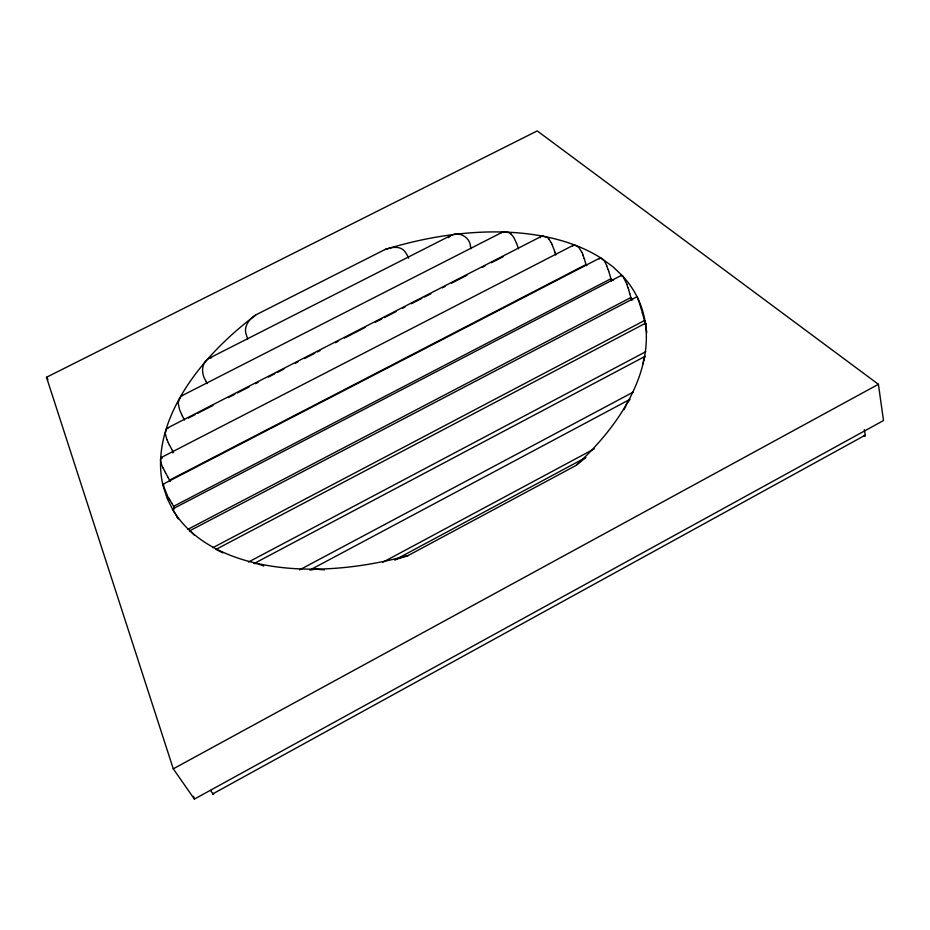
<?xml version="1.0" encoding="UTF-8"?>
<svg xmlns="http://www.w3.org/2000/svg" width="930" height="930" viewBox="0 0 930 930"><rect width="100%" height="100%" fill="white"/><g stroke="black" fill="none" stroke-linecap="round" stroke-linejoin="round"><path stroke-width="1.4" d="M163.843 484.972L162.89 484.228L166.935 494.609M621.205 275.908L621.624 275.233L622.775 276.152M599.432 258.959L600.141 257.877L602.001 258.714M643.839 360.27L644.292 358.085M624.1 409.758L626.925 403.469M540.202 237.72L540.284 237.487A4.917 2.988 45.8 0 1 541.539 236.278M162.297 458.095C158.46 456.735 161.75 465.802 163.006 467.988M448.493 237.615C455.561 229.826 469.394 235.453 470.499 246.008M626.983 403.376L630.063 399.296M179.816 397.877L178.095 402.864L179.537 409.502A29.69 15.124 83.2 0 0 180.083 410.827L182.408 415.931M576.937 464.651L585.888 457.432M408.142 555.536L576.077 465.43L586.691 455.305A255.762 148.416 -22.6 0 0 637.748 298.17L636.957 296.728L189.581 530.856M254.111 563.522L258.203 563.673M309.806 570.102L315.34 569.137L324.361 569.834M194.393 799.091L883.5 420.546L878.408 384.299L537.226 130.909L46.5 377.278L173.282 768.831L194.393 799.091L193.475 796.336M210.517 790.384L212.865 793.836L865.214 435.182L864.389 429.718M173.282 768.831L878.408 384.299M394.762 560.034L585.051 457.897M382.625 562.371L594.282 448.841M299.576 569.881L633.214 392.111M311.085 569.427L628.785 399.97M248.484 562.034L645.792 351.68M254.378 563.382L644.943 356.423A6.208 1.325 85.6 0 1 645.06 356.364M212.749 547.735L644.49 320.513A253.286 149.637 -22.6 0 1 646.025 324.605M645.467 323.233L215.958 549.409L222.816 552.885M187.918 529.31L630.865 297.53L632.772 299.96M172.748 509.628L172.434 509.082L621.321 275.42M162.855 484.321L600.222 257.866M160.913 457.7L573.822 244.997A5.778 2.86 54.1 0 1 574.81 245.148A11.16 5.615 55.3 0 1 575.275 245.346L578.879 247.415L581.785 252.263M166.842 439.576L165.226 433.275L166.819 428.346L540.9 236.615M188.441 418.047L194.881 414.745M197.462 413.42L212.935 405.492M228.408 397.563L234.86 394.25M237.429 392.925L249.042 386.985M255.483 383.672L258.063 382.358M268.375 377.069L274.827 373.755M277.407 372.442L283.848 369.129M295.449 363.188L298.03 361.863M304.482 358.562L314.793 353.272M317.374 351.947L319.955 350.622M335.416 342.693L337.997 341.368M344.449 338.067L365.072 327.488M375.395 322.199L381.835 318.897M384.416 317.572L396.017 311.62M402.469 308.318L405.05 306.993M411.49 303.692L421.801 298.402M424.382 297.077L430.834 293.775M442.436 287.823L445.017 286.498M451.457 283.197L466.93 275.268M482.403 267.329L484.983 266.015M491.435 262.702L503.037 256.75M181.629 395.866L501.561 232.616M206.309 381.567C200.903 374.174 200.752 362.13 209.901 357.876L449.981 235.906M255.994 314.817L384.962 249.542C391.832 246.985 401.33 245.253 405.829 252.867A41.478 34.736 6.4 0 1 408.689 258.238M395.564 559.616L408.444 555.454M209.901 357.876L211.587 357.783M407.828 555.629L392.565 559.476A255.762 148.416 -22.6 0 1 173.271 510.5L172.957 509.977M167.075 428.253L167.888 428.416M504.676 232.082L506.49 232.151M543.352 236.301L544.945 236.615A12.16 7.556 49.5 0 1 545.317 236.662A6.754 4.139 48.6 0 1 546.573 237.104M258.296 563.696L259.04 563.859M508.082 232.395L508.466 232.5A5.185 3.592 38.2 0 1 510.861 233.86M602.059 258.749L604.558 261.249L606.813 265.864M613.172 280.43L610.929 278.744L609.894 275.106A86.42 27.749 61.4 0 0 608.639 271.211M190.836 531.565L194.417 535.227M510.989 233.942L513.697 237.336A24.192 16.205 39.2 0 1 514.511 238.964L516.534 243.265M622.902 276.291L613.126 266.933L601.884 258.645A255.762 148.416 -22.6 0 0 384.962 249.542M549.072 239.301L551.153 242.637M212.865 793.836L213.505 794.452L213.319 793.43M173.503 510.884L177.037 516.638M46.5 377.278L47.976 379.673M177.258 517.01L178.374 518.859M172.829 509.768L167.202 498.515L163.11 485.902A255.762 148.416 -22.6 0 1 255.738 315.014C248.996 319.246 243.021 326.942 246.508 335.323A45.14 34.398 -71.9 0 0 247.74 338.997M174.573 508.001L171.643 502.979M170.19 481.24L167.97 477.381M171.666 449.341L173.515 452.643M169.934 499.991L168.923 498.201M184.57 420.035L183.663 418.349M165.668 473.207L164.715 471.405M169.434 445.145L168.225 442.692M552.106 244.671L553.78 248.961A91.989 50.22 48.9 0 1 554.908 252.088M583.017 255.297L584.121 258.412M626.971 284.313L622.937 276.338A255.669 148.358 -22.6 0 1 637.748 298.17L640.758 306.853M174.41 508.873L173.596 506.327L610.929 278.744L611.603 281.185M608.092 269.363L608.708 271.258M518.51 248.822L517.917 247.043A83.049 53.986 40.6 0 0 516.441 243.265M645.804 324.128L645.536 323.349L645.571 324.814M554.838 252.077L555.745 255.018M628.145 287.94L628.727 289.881M586.353 265.748L585.121 261.562A92.675 40.467 55.5 0 0 584.191 258.435M629.854 293.822L631.528 299.995M641.828 310.643L642.56 313.34M643.653 317.374L645.478 324.268M646.838 332.405L646.559 331.103M646.513 330.836L646.211 329.267M646.187 329.139L645.955 327.732M645.92 327.488L645.653 325.477M865.214 435.182A2.953 1.151 58 0 1 863.726 435.856M169.574 481.217A253.286 149.637 -22.6 0 1 169.551 480.147L586.005 264.55A253.286 149.637 -22.6 0 1 587.086 265.027M172.631 452.712A253.286 149.637 -22.6 0 1 172.899 451.55M642.316 312.759A93.849 5.487 72.7 0 1 643.397 316.77M640.421 306.191A32.98 2.023 72.6 0 1 641.433 309.783M189.778 531.53A5.731 0.779 53.5 0 1 189.79 530.716A6.405 0.884 52.6 0 1 190.406 531.135M190.255 530.925A12.439 1.581 51.4 0 1 190.58 531.193M167.97 477.195A88.862 21.076 69.7 0 1 165.668 473.033M164.726 471.15A32.376 7.986 70 0 1 163.052 467.79M171.701 449.19A87.746 32.038 75.6 0 1 169.469 444.993M168.284 442.552A29.725 11.288 76.1 0 1 166.912 439.46M581.971 252.286A32.387 14.88 54.7 0 1 583.191 255.355M572.787 245.973A5.08 2.523 53 0 1 573.798 244.939M546.596 237.115A4.976 2.976 47.5 0 1 549.037 239.231M551.269 242.637A28.632 16.368 47.7 0 1 552.211 244.66M541.841 236.29A8.149 4.952 46.9 0 1 543.387 236.418M169.109 498.957A37.746 4.464 64.4 0 1 167.063 495.272M171.713 503.2A93.581 10.056 64.1 0 1 169.992 500.212M606.674 265.806A33.224 11.044 61 0 1 607.929 269.27M628.634 289.776A87.955 17.019 67 0 1 629.761 293.694M626.785 284.162A33.899 6.801 66.8 0 1 627.924 287.719M177.165 517.161A35.154 0.837 58.5 0 1 177.921 518.405M183.629 418.43A91.466 44.989 82.4 0 1 182.361 416.012M179.978 398.11A7.673 4.278 85.3 0 1 182.524 395.436M500.445 233.163A7.44 5.545 42.9 0 1 504.641 231.907M506.513 232.256A9.881 6.987 38.8 0 1 508.094 232.488M207.123 383.613A89.885 55.591 -88.6 0 1 206.181 381.742M470.313 246.02A85.386 63.426 29.4 0 1 471.289 248.601M259.528 564.533A9.219 3.557 31.8 0 1 263.702 566.056M643.165 363.735A9.149 2.209 86.5 0 1 643.746 359.84M644.385 358.515A11.334 2.174 88 0 1 644.63 357.399M644.606 357.074A6.405 1.349 86.3 0 1 644.92 356.457"/></g></svg>
